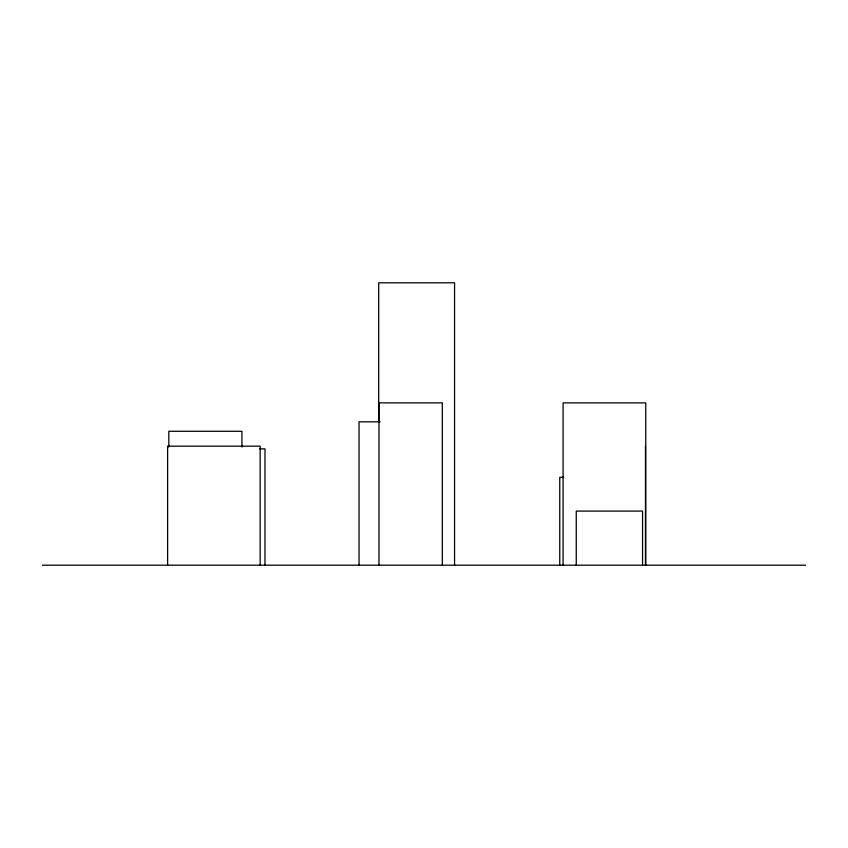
<?xml version="1.0" encoding="UTF-8"?>
<svg xmlns="http://www.w3.org/2000/svg" width="848" height="848" viewBox="0 0 848 848"><rect width="100%" height="100%" fill="white"/><g stroke="black" fill="none" stroke-linecap="round" stroke-linejoin="round"><path stroke-width="1.27" d="M380.105 421.816L359.043 421.816L359.043 565.192M259.7 448.868L264.979 448.868L264.979 565.192M563.676 477.276L559.754 477.276L559.754 565.192M42.4 565.192L805.6 565.192M645.741 565.192L645.741 402.885L563.093 402.885L563.093 565.192M645.466 446.165L645.466 565.192M642.561 565.192L642.561 511.09L576.258 511.09L576.258 565.192M454.56 565.192L454.56 282.808L378.696 282.808L378.696 421.361M442.327 565.192L442.327 402.885L378.971 402.885L378.971 565.192M260.156 565.192L260.156 446.165L167.618 446.165L167.618 565.192M241.924 447.044L241.924 431.282L168.826 431.282L168.826 447.044"/></g></svg>
